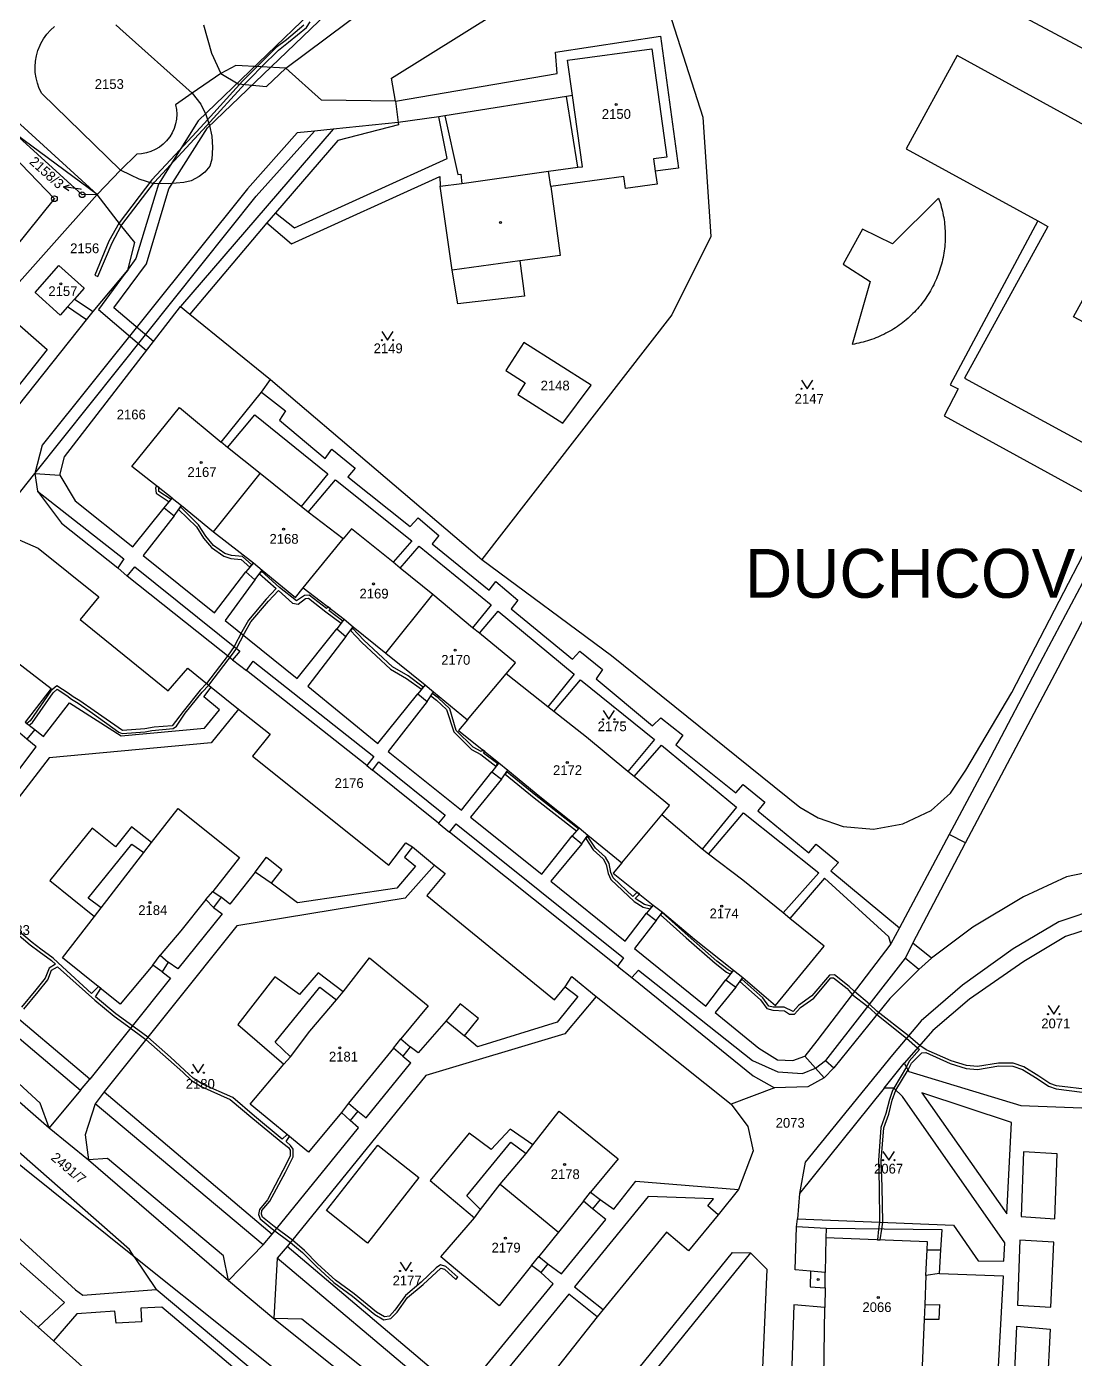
# Model space of a CAD drawing. Extents: x -784124 to -780570, y -980818 to -976926.
# Drawn here: x -782598.9 to -782416.4, y -978567.1 to -978335.3 of the extents above; entities that cross this region are included whole.
import ezdxf
from ezdxf.enums import TextEntityAlignment as Align

# ---------------------------------------------------------------- set-up
doc = ezdxf.new("R2010")
doc.units = 0
doc.header["$LTSCALE"] = 3.138375
doc.header["$MEASUREMENT"] = 0
doc.linetypes.add('0_051C', pattern=[0])
for name, color, linetype in [('1001', 1, 'CONTINUOUS'), ('1029', 1, 'CONTINUOUS'), ('105', 1, 'CONTINUOUS'), ('18', 1, 'CONTINUOUS'), ('21800', 1, 'CONTINUOUS'), ('21900', 1, 'CONTINUOUS'), ('21999', 1, 'CONTINUOUS'), ('23700', 1, 'CONTINUOUS'), ('314', 1, 'CONTINUOUS'), ('402', 1, 'CONTINUOUS'), ('404', 1, 'CONTINUOUS')]:
    doc.layers.add(name, color=color, linetype=linetype)

# ---------------------------------------------------------------- blocks, each defined once
blk = doc.blocks.new('4_02$0')
at = {"layer": '404', "color": 255, "linetype": 'Continuous'}
blk.add_circle((-0.01, 0), 0.175, dxfattribs=at)
blk = doc.blocks.new('1029$1')
at = {"layer": '1029', "color": 6, "linetype": 'Continuous'}
for p, q in [((0, 3), (-0.5, 2)), ((0, 0), (0, 3)), ((0, 3), (0.5, 2))]:
    blk.add_line(p, q, dxfattribs=at)
blk = doc.blocks.new('3_14$2')
at = {"layer": '314', "color": 255, "linetype": 'Continuous'}
blk.add_lwpolyline([(-1, 1.5), (0, 0), (1, 1.5)], dxfattribs=at)
for centre in [(-1, 0), (1, 0)]:
    blk.add_circle(centre, 0.1, dxfattribs=at)
blk = doc.blocks.new('1_05$19')
at = {"layer": '105', "color": 3, "linetype": 'Continuous'}
for radius in [0.5, 0.0303]:
    blk.add_circle((0, 0), radius, dxfattribs=at)

msp = doc.modelspace()

# ---------------------------------------------------------------- linework, layer by layer
at = {"layer": '1029', "color": 255, "linetype": 'Continuous'}
msp.add_line((-782589.34, -978363.59), (-782589.51, -978363.57), dxfattribs=at)
at = {"layer": '21800', "color": 255, "linetype": 'Continuous'}
for p, q in [((-782568.12, -978334.98), (-782566.73, -978339.9)), ((-782504.77, -978341.12), (-782490.09, -978339.13)), ((-782490.09, -978339.13), (-782487.51, -978357.97)), ((-782566.73, -978339.9), (-782565.12, -978343.42)), ((-782503.91, -978347.26), (-782504.77, -978341.12)), ((-782565.12, -978343.42), (-782562.09, -978345.24)), ((-782557.15, -978345.7), (-782553.82, -978342.49)), ((-782586.63, -978364.48), (-782606.7, -978346.2)), ((-782562.09, -978345.24), (-782557.15, -978345.7)), ((-782570.09, -978346.82), (-782568.61, -978348.77)), ((-782568.61, -978348.77), (-782567.73, -978350.58)), ((-782503.91, -978347.26), (-782504.98, -978347.43)), ((-782502.18, -978359.63), (-782503.91, -978347.26)), ((-782567.73, -978350.58), (-782567.09, -978352.46)), ((-782525.72, -978358.23), (-782527.2, -978350.97)), ((-782526.11, -978350.81), (-782523.87, -978361.02)), ((-782567.09, -978352.46), (-782566.7, -978354.34)), ((-782558.98, -978364.77), (-782548.83, -978353.44)), ((-782545.55, -978353.11), (-782557.06, -978366.45)), ((-782548.83, -978353.44), (-782551.81, -978353.74)), ((-782545.55, -978353.11), (-782548.83, -978353.44)), ((-782534.23, -978351.96), (-782545.55, -978353.11)), ((-782566.7, -978354.34), (-782566.54, -978356.28)), ((-782551.81, -978353.74), (-782560.48, -978363.5)), ((-782566.54, -978356.28), (-782566.66, -978358.34)), ((-782552.3, -978370.24), (-782525.72, -978358.23)), ((-782487.51, -978357.97), (-782489.83, -978358.29)), ((-782580.77, -978361.08), (-782582.6, -978360.22)), ((-782567.04, -978359.53), (-782567.87, -978360.57)), ((-782566.66, -978358.34), (-782567.04, -978359.53)), ((-782507.69, -978363.07), (-782508.09, -978360.44)), ((-782503.01, -978359.74), (-782502.18, -978359.63)), ((-782489.83, -978358.29), (-782489.52, -978360.44)), ((-782579.35, -978361.78), (-782580.77, -978361.08)), ((-782576.94, -978362.55), (-782579.35, -978361.78)), ((-782574.23, -978362.64), (-782576.94, -978362.55)), ((-782571.53, -978362.38), (-782574.23, -978362.64)), ((-782570.3, -978362.09), (-782571.53, -978362.38)), ((-782568.89, -978361.35), (-782570.3, -978362.09)), ((-782567.87, -978360.57), (-782568.89, -978361.35)), ((-782552.83, -978373.06), (-782526.98, -978361.35)), ((-782526.98, -978361.35), (-782526.93, -978363)), ((-782523.87, -978361.02), (-782523.37, -978360.96)), ((-782523.37, -978360.96), (-782523.18, -978362.54)), ((-782597.48, -978413), (-782558.98, -978364.77)), ((-782560.48, -978363.5), (-782596.18, -978408.08)), ((-782440.21, -978365.11), (-782448.24, -978373.07)), ((-782557.06, -978366.45), (-782572.14, -978383.94)), ((-782557.11, -978369.39), (-782552.83, -978373.06)), ((-782555.59, -978367.65), (-782552.3, -978370.24)), ((-782422.96, -978369.06), (-782421.21, -978370.03)), ((-782454.04, -978371.57), (-782456.79, -978376.58)), ((-782453.46, -978370.5), (-782454.04, -978371.57)), ((-782448.24, -978373.07), (-782453.46, -978370.5)), ((-782421.21, -978370.03), (-782435.7, -978396.43)), ((-782416.71, -978385.73), (-782408.3, -978370.29)), ((-782513.07, -978376.02), (-782524.88, -978377.63)), ((-782456.79, -978376.58), (-782452.09, -978379.63)), ((-782452.09, -978379.63), (-782455.24, -978390.54)), ((-782590.6, -978382.69), (-782591.78, -978384.01)), ((-782409.29, -978389.77), (-782416.71, -978385.73)), ((-782435.7, -978396.43), (-782410.54, -978410.14)), ((-782558.03, -978398.83), (-782553.84, -978402.09)), ((-782553.84, -978402.09), (-782554.93, -978403.7)), ((-782563.95, -978408.46), (-782559.22, -978402.81)), ((-782559.22, -978402.81), (-782546.47, -978413.06)), ((-782554.93, -978403.7), (-782546.93, -978410.37)), ((-782596.18, -978408.08), (-782597.48, -978413)), ((-782546.93, -978410.37), (-782545.81, -978408.78)), ((-782545.81, -978408.78), (-782541.74, -978412.06)), ((-782546.47, -978413.06), (-782551.13, -978418.73)), ((-782541.74, -978412.06), (-782543.01, -978413.57)), ((-782543.01, -978413.57), (-782532.18, -978422.24)), ((-782597, -978416.05), (-782592.84, -978421.66)), ((-782549.92, -978419.7), (-782545.17, -978414.1)), ((-782545.17, -978414.1), (-782531.89, -978424.72)), ((-782573.57, -978417.31), (-782571.98, -978418.58)), ((-782573.23, -978420.36), (-782578.6, -978427.26)), ((-782532.18, -978422.24), (-782530.8, -978420.72)), ((-782530.8, -978420.72), (-782527.2, -978423.76)), ((-782592.84, -978421.66), (-782583.06, -978429.39)), ((-782531.89, -978424.72), (-782535.15, -978428.45)), ((-782527.2, -978423.76), (-782528.36, -978425.24)), ((-782528.36, -978425.24), (-782518.44, -978433.28)), ((-782578.6, -978427.26), (-782566.21, -978437.21)), ((-782533.88, -978429.47), (-782530.6, -978425.66)), ((-782530.6, -978425.66), (-782518.06, -978435.83)), ((-782559.43, -978428.54), (-782557.92, -978429.81)), ((-782563.08, -978445.41), (-782581.39, -978430.86)), ((-782566.21, -978437.21), (-782560.77, -978430.11)), ((-782559.17, -978431.48), (-782564.38, -978438.59)), ((-782518.44, -978433.28), (-782517.25, -978431.81)), ((-782517.25, -978431.81), (-782513.42, -978435.03)), ((-782518.06, -978435.83), (-782521.31, -978439.82)), ((-782520.07, -978440.77), (-782516.86, -978436.94)), ((-782516.86, -978436.94), (-782503.6, -978447.91)), ((-782513.42, -978435.03), (-782514.58, -978436.54)), ((-782514.58, -978436.54), (-782503.89, -978445.28)), ((-782564.38, -978438.59), (-782551.8, -978448.65)), ((-782543.66, -978438.35), (-782542.06, -978439.69)), ((-782551.8, -978448.65), (-782544.95, -978440.04)), ((-782543.38, -978441.36), (-782549.99, -978449.98)), ((-782503.89, -978445.28), (-782502.61, -978443.88)), ((-782502.61, -978443.88), (-782498.67, -978447.1)), ((-782539.71, -978463.78), (-782560.67, -978447.24)), ((-782503.6, -978447.91), (-782508.2, -978453.57)), ((-782498.67, -978447.1), (-782499.81, -978448.71)), ((-782568.07, -978451.82), (-782566.81, -978450.14)), ((-782549.99, -978449.98), (-782537.79, -978459.98)), ((-782529.57, -978449.75), (-782528.11, -978450.97)), ((-782507.17, -978454.38), (-782502.51, -978448.91)), ((-782502.51, -978448.91), (-782489.64, -978459.29)), ((-782499.81, -978448.71), (-782490, -978456.88)), ((-782595.98, -978458.73), (-782591.44, -978452.87)), ((-782591.44, -978452.87), (-782582.45, -978458.64)), ((-782565.35, -978454.09), (-782568.07, -978451.82)), ((-782537.79, -978459.98), (-782530.84, -978451.32)), ((-782529.21, -978452.64), (-782535.99, -978461.37)), ((-782567.97, -978457.3), (-782565.35, -978454.09)), ((-782490, -978456.88), (-782488.55, -978455.49)), ((-782488.55, -978455.49), (-782484.72, -978458.5)), ((-782597.5, -978457.55), (-782595.98, -978458.73)), ((-782582.45, -978458.64), (-782567.97, -978457.3)), ((-782597.27, -978460.54), (-782598.9, -978459.24)), ((-782489.64, -978459.29), (-782494.28, -978464.84)), ((-782484.72, -978458.5), (-782485.94, -978460.17)), ((-782485.94, -978460.17), (-782475.47, -978468.57)), ((-782604.5, -978470.12), (-782597.27, -978460.54)), ((-782535.99, -978461.37), (-782523.23, -978471.57)), ((-782493.18, -978465.71), (-782488.42, -978460.26)), ((-782488.42, -978460.26), (-782475.35, -978471.04)), ((-782527.21, -978473.85), (-782538.7, -978464.61)), ((-782516.76, -978463.31), (-782515.18, -978464.61)), ((-782523.23, -978471.57), (-782517.97, -978464.88)), ((-782516.29, -978466.19), (-782521.66, -978472.75)), ((-782475.47, -978468.57), (-782474.21, -978467.07)), ((-782474.21, -978467.07), (-782470.42, -978470.17)), ((-782475.35, -978471.04), (-782481.35, -978478.34)), ((-782470.42, -978470.17), (-782471.64, -978471.68)), ((-782471.64, -978471.68), (-782462.78, -978479)), ((-782521.66, -978472.75), (-782509.24, -978482.69)), ((-782480.24, -978479.21), (-782474.14, -978472.03)), ((-782474.14, -978472.03), (-782461.07, -978482.46)), ((-782587.49, -978474.72), (-782594.88, -978483.81)), ((-782583.44, -978477.93), (-782587.49, -978474.72)), ((-782580.66, -978474.47), (-782583.44, -978477.93)), ((-782577.16, -978477.21), (-782580.66, -978474.47)), ((-782496.09, -978498.69), (-782525.32, -978475.4)), ((-782509.24, -978482.69), (-782503.97, -978476)), ((-782502.74, -978474.62), (-782501.23, -978475.93)), ((-782435.55, -978477.25), (-782438.34, -978475.78)), ((-782588.17, -978486.89), (-782580.6, -978477.5)), ((-782580.6, -978477.5), (-782578.5, -978478.94)), ((-782531.73, -978477.96), (-782533.16, -978479.74)), ((-782502.29, -978477.41), (-782507.7, -978483.9)), ((-782462.78, -978479), (-782461.54, -978477.45)), ((-782461.54, -978477.45), (-782457.64, -978480.64)), ((-782559.11, -978482.36), (-782557.14, -978479.75)), ((-782557.14, -978479.75), (-782554.48, -978481.89)), ((-782533.16, -978479.74), (-782531.25, -978481.28)), ((-782457.64, -978480.64), (-782458.95, -978482.13)), ((-782559.11, -978482.36), (-782563.55, -978487.9)), ((-782556.34, -978484.28), (-782559.11, -978482.36)), ((-782554.48, -978481.89), (-782556.34, -978484.28)), ((-782531.25, -978481.28), (-782534.5, -978485.14)), ((-782461.07, -978482.46), (-782467.27, -978489.43)), ((-782460.08, -978483.41), (-782466.1, -978490.38)), ((-782448.88, -978493.58), (-782460.08, -978483.41)), ((-782458.95, -978482.13), (-782447.02, -978492.01)), ((-782594.88, -978483.81), (-782587.11, -978490.05)), ((-782567.73, -978487.1), (-782566.52, -978485.72)), ((-782551.77, -978487.66), (-782556.34, -978484.28)), ((-782534.5, -978485.14), (-782551.77, -978487.66)), ((-782507.7, -978483.9), (-782494.76, -978494.33)), ((-782585.94, -978488.54), (-782588.17, -978486.89)), ((-782563.55, -978487.9), (-782565.07, -978486.7)), ((-782564.87, -978489.61), (-782572.57, -978499.14)), ((-782566.4, -978488.5), (-782564.87, -978489.61)), ((-782494.76, -978494.33), (-782491.03, -978489.47)), ((-782489.85, -978488.09), (-782488.24, -978489.28)), ((-782412.01, -978488.57), (-782419.3, -978490.98)), ((-782489.35, -978490.77), (-782493.15, -978495.6)), ((-782419.3, -978490.98), (-782427.23, -978495.69)), ((-782587.89, -978518.36), (-782618.3, -978492.72)), ((-782448.51, -978494.8), (-782448.88, -978493.58)), ((-782444.71, -978494.67), (-782446.02, -978497.33)), ((-782619.28, -978495.15), (-782589.51, -978520.28)), ((-782576.95, -978498.5), (-782575.65, -978496.76)), ((-782493.15, -978495.6), (-782480.69, -978505.63)), ((-782427.23, -978495.69), (-782436.02, -978502.01)), ((-782572.57, -978499.14), (-782574.25, -978498)), ((-782475.89, -978499.41), (-782474.27, -978500.67)), ((-782443.63, -978499.26), (-782448.72, -978504.3)), ((-782573.87, -978500.77), (-782587.89, -978518.36)), ((-782575.32, -978499.67), (-782573.87, -978500.77)), ((-782555.7, -978500.58), (-782562.13, -978508.87)), ((-782551.42, -978503.65), (-782555.7, -978500.58)), ((-782548.17, -978499.86), (-782551.42, -978503.65)), ((-782543.84, -978503.14), (-782548.17, -978499.86)), ((-782493.61, -978500.67), (-782472.45, -978517.76)), ((-782480.69, -978505.63), (-782477.23, -978501.07)), ((-782555.67, -978511.9), (-782547.9, -978502.33)), ((-782547.9, -978502.33), (-782544.96, -978504.55)), ((-782503.01, -978503.96), (-782506.58, -978508.42)), ((-782505.19, -978502.27), (-782503.01, -978503.96)), ((-782475.5, -978502.35), (-782479.11, -978506.76)), ((-782436.02, -978502.01), (-782443.23, -978508.2)), ((-782596.55, -978522.54), (-782615.17, -978505.43)), ((-782523.45, -978505.22), (-782525.89, -978508.23)), ((-782520.28, -978507.78), (-782523.45, -978505.22)), ((-782448.72, -978504.3), (-782458.41, -978516.4)), ((-782562.13, -978508.87), (-782554.13, -978515.75)), ((-782525.89, -978508.23), (-782530.75, -978513.79)), ((-782525.89, -978508.23), (-782522.73, -978510.84)), ((-782522.73, -978510.84), (-782520.28, -978507.78)), ((-782506.58, -978508.42), (-782520.42, -978512.7)), ((-782479.11, -978506.76), (-782471.48, -978512.95)), ((-782443.23, -978508.2), (-782448.23, -978514.13)), ((-782520.42, -978512.7), (-782522.73, -978510.84)), ((-782553, -978514.47), (-782555.67, -978511.9)), ((-782535.07, -978512.97), (-782533.76, -978511.36)), ((-782530.75, -978513.79), (-782532.14, -978512.7)), ((-782471.48, -978512.95), (-782468.25, -978515)), ((-782539.82, -978525.1), (-782532.05, -978515.5)), ((-782533.45, -978514.35), (-782532.05, -978515.5)), ((-782468.25, -978515), (-782465.6, -978515.1)), ((-782465.6, -978515.1), (-782463.51, -978514.33)), ((-782448.23, -978514.13), (-782463.4, -978532.8)), ((-782461.6, -978516.45), (-782459.89, -978515.12)), ((-782472.45, -978517.76), (-782468.76, -978519.88)), ((-782589.51, -978520.28), (-782594.96, -978526.8)), ((-782589.51, -978520.28), (-782587.89, -978518.36)), ((-782594.96, -978526.8), (-782596.55, -978522.54)), ((-782557.76, -978547.19), (-782586.97, -978522.66)), ((-782585.43, -978520.58), (-782556.2, -978545.32)), ((-782542.91, -978522.51), (-782544.11, -978524.14)), ((-782443.12, -978520.74), (-782428.36, -978541.78)), ((-782427.53, -978525.88), (-782443.12, -978520.74)), ((-782541.27, -978523.94), (-782539.82, -978525.1)), ((-782621.19, -978526.88), (-782590.42, -978555.01)), ((-782556.2, -978545.32), (-782541.16, -978526.8)), ((-782541.16, -978526.8), (-782542.58, -978525.55)), ((-782514.77, -978527.06), (-782518.04, -978530.6)), ((-782510.79, -978529.76), (-782514.77, -978527.06)), ((-782428.36, -978541.78), (-782427.53, -978525.88)), ((-782521.88, -978527.73), (-782528.66, -978535.97)), ((-782522.28, -978538.62), (-782514.64, -978529.31)), ((-782518.04, -978530.6), (-782521.88, -978527.73)), ((-782514.64, -978529.31), (-782511.97, -978531.29)), ((-782546.71, -978541.22), (-782537.81, -978529.83)), ((-782537.81, -978529.83), (-782530.64, -978535.43)), ((-782425.42, -978530.98), (-782425.82, -978542.23)), ((-782419.56, -978531.34), (-782425.42, -978530.98)), ((-782420, -978542.64), (-782419.56, -978531.34)), ((-782584.82, -978532.16), (-782588.14, -978532.39)), ((-782564.67, -978549.1), (-782584.82, -978532.16)), ((-782463.4, -978532.8), (-782464.39, -978538.26)), ((-782530.64, -978535.43), (-782539.6, -978546.9)), ((-782528.66, -978535.97), (-782520.99, -978542.47)), ((-782496.72, -978540.94), (-782492.87, -978536.1)), ((-782492.87, -978536.1), (-782475.02, -978537.54)), ((-782519.92, -978541), (-782522.28, -978538.62)), ((-782490.75, -978538.77), (-782503.57, -978554.45)), ((-782501.99, -978539.58), (-782500.76, -978538.01)), ((-782479.35, -978539.15), (-782490.75, -978538.77)), ((-782539.6, -978546.9), (-782546.71, -978541.22)), ((-782498.14, -978542.77), (-782500.41, -978540.89)), ((-782499.11, -978539.29), (-782496.72, -978540.94)), ((-782480.38, -978540.37), (-782479.35, -978539.15)), ((-782478.58, -978541.93), (-782480.38, -978540.37)), ((-782505.83, -978552.21), (-782498.14, -978542.77)), ((-782425.82, -978542.23), (-782420, -978542.64)), ((-782557.76, -978547.19), (-782556.2, -978545.32)), ((-782465.19, -978551.51), (-782464.93, -978544.02)), ((-782442.15, -978546.64), (-782459.82, -978545.93)), ((-782557.76, -978547.19), (-782563.75, -978553.37)), ((-782523.09, -978573.23), (-782553.55, -978547.47)), ((-782442.4, -978552.53), (-782442.21, -978548.04)), ((-782442.21, -978548.04), (-782442.15, -978546.64)), ((-782442.21, -978548.04), (-782439.82, -978548.01)), ((-782426.07, -978546.33), (-782426.46, -978557.66)), ((-782420.17, -978546.68), (-782426.07, -978546.33)), ((-782420.68, -978557.99), (-782420.17, -978546.68)), ((-782600.9, -978549.63), (-782592.34, -978557.22)), ((-782580.18, -978549.23), (-782576.36, -978554.91)), ((-782563.75, -978553.37), (-782564.67, -978549.1)), ((-782524.74, -978575.2), (-782555.3, -978549.48)), ((-782511.04, -978550.78), (-782509.79, -978549.21)), ((-782508.21, -978550.47), (-782505.83, -978552.21)), ((-782502.67, -978581.29), (-782476.09, -978548.48)), ((-782476.09, -978548.48), (-782472.96, -978548.56)), ((-782507.26, -978553.94), (-782509.45, -978552)), ((-782462.5, -978551.76), (-782465.19, -978551.51)), ((-782459.96, -978554.63), (-782459.92, -978552)), ((-782590.42, -978555.01), (-782589.1, -978555.92)), ((-782589.1, -978555.92), (-782576.36, -978554.91)), ((-782531.34, -978592.56), (-782576.36, -978554.91)), ((-782523.09, -978573.23), (-782507.26, -978553.94)), ((-782503.57, -978554.45), (-782498.58, -978558.42)), ((-782592.34, -978557.22), (-782596.92, -978561.48)), ((-782504.55, -978555.75), (-782516.54, -978570.4)), ((-782499.63, -978559.71), (-782504.55, -978555.75)), ((-782442.61, -978557.58), (-782440.04, -978557.57)), ((-782440.04, -978557.57), (-782440.18, -978560.14)), ((-782590.19, -978559.19), (-782594.26, -978563.87)), ((-782583.53, -978558.69), (-782590.19, -978559.19)), ((-782583.31, -978560.8), (-782583.53, -978558.69)), ((-782575.36, -978558), (-782579.01, -978558.21)), ((-782579.01, -978558.21), (-782578.94, -978560.57)), ((-782560.41, -978570.66), (-782575.36, -978558)), ((-782426.46, -978557.66), (-782420.68, -978557.99)), ((-782578.94, -978560.57), (-782583.31, -978560.8)), ((-782551.03, -978560.07), (-782555.89, -978560.01)), ((-782530.94, -978576.07), (-782551.03, -978560.07)), ((-782440.18, -978560.14), (-782442.72, -978560.15)), ((-782427.08, -978571.66), (-782426.62, -978561.33)), ((-782426.62, -978561.33), (-782420.82, -978561.85)), ((-782420.82, -978561.85), (-782421.31, -978572.13))]:
    msp.add_line(p, q, dxfattribs=at)
msp.add_lwpolyline([(-782440.21, -978365.11), (-782440.081, -978365.476), (-782439.959, -978365.844), (-782439.845, -978366.215), (-782439.738, -978366.588), (-782439.639, -978366.964), (-782439.548, -978367.341), (-782439.464, -978367.72), (-782439.388, -978368.1), (-782439.319, -978368.482), (-782439.259, -978368.866), (-782439.206, -978369.25), (-782439.161, -978369.635), (-782439.124, -978370.022), (-782439.095, -978370.409), (-782439.073, -978370.796), (-782439.06, -978371.184), (-782439.054, -978371.572), (-782439.057, -978371.96), (-782439.067, -978372.348), (-782439.085, -978372.736), (-782439.111, -978373.123), (-782439.144, -978373.51), (-782439.186, -978373.895), (-782439.235, -978374.28), (-782439.292, -978374.664), (-782439.357, -978375.047), (-782439.43, -978375.428), (-782439.511, -978375.808), (-782439.599, -978376.185), (-782439.695, -978376.562), (-782439.798, -978376.936), (-782439.909, -978377.307), (-782440.028, -978377.677), (-782440.154, -978378.044), (-782440.287, -978378.408), (-782440.428, -978378.77), (-782440.576, -978379.129), (-782440.731, -978379.484), (-782440.894, -978379.837), (-782441.064, -978380.186), (-782441.24, -978380.531), (-782441.424, -978380.873), (-782441.615, -978381.211), (-782441.812, -978381.545), (-782442.016, -978381.875), (-782442.227, -978382.201), (-782442.445, -978382.522), (-782442.669, -978382.839), (-782442.899, -978383.152), (-782443.135, -978383.459), (-782443.378, -978383.762), (-782443.627, -978384.06), (-782443.882, -978384.352), (-782444.143, -978384.64), (-782444.409, -978384.922), (-782444.682, -978385.198), (-782444.959, -978385.469), (-782445.243, -978385.735), (-782445.531, -978385.994), (-782445.825, -978386.248), (-782446.124, -978386.495), (-782446.428, -978386.737), (-782446.736, -978386.972), (-782447.05, -978387.201), (-782447.368, -978387.423), (-782447.69, -978387.639), (-782448.017, -978387.849), (-782448.348, -978388.051), (-782448.683, -978388.247), (-782449.022, -978388.436), (-782449.364, -978388.618), (-782449.711, -978388.794), (-782450.06, -978388.962), (-782450.413, -978389.123), (-782450.77, -978389.277), (-782451.129, -978389.423), (-782451.491, -978389.562), (-782451.856, -978389.694), (-782452.224, -978389.818), (-782452.594, -978389.935), (-782452.966, -978390.045), (-782453.341, -978390.146), (-782453.717, -978390.24), (-782454.096, -978390.327), (-782454.476, -978390.406), (-782454.857, -978390.477), (-782455.24, -978390.54)], dxfattribs=at)
at = {"layer": '21900', "color": 3, "linetype": 'Continuous'}
for p, q in [((-782582.69, -978335.57), (-782570.09, -978346.82)), ((-782582.6, -978360.22), (-782596.28, -978346.9)), ((-782570.09, -978346.82), (-782572.98, -978348.88)), ((-782534.73, -978348.21), (-782534.23, -978351.96)), ((-782586.63, -978364.48), (-782600.92, -978353.94)), ((-782579.72, -978357.43), (-782582.6, -978360.22)), ((-782582.6, -978360.22), (-782586.63, -978364.48)), ((-782588.5, -978386.3), (-782587.34, -978384.84)), ((-782570.48, -978385.29), (-782556.47, -978396.67)), ((-782556.47, -978396.67), (-782519.68, -978427.94)), ((-782597.48, -978413), (-782593.12, -978413.29)), ((-782566.36, -978423.16), (-782558.26, -978413.02)), ((-782550.76, -978432.87), (-782543.84, -978424.39)), ((-782536.38, -978444.26), (-782528.22, -978434.03)), ((-782522.16, -978455.86), (-782515.46, -978447.86)), ((-782495.33, -978480.7), (-782488.38, -978472.35)), ((-782499.82, -978503.96), (-782476.28, -978522.7)), ((-782449.66, -978519.91), (-782446.17, -978515.57)), ((-782461.6, -978516.45), (-782460.11, -978518.1)), ((-782580.18, -978549.23), (-782615.98, -978520.62)), ((-782516.53, -978536.59), (-782506.36, -978544.97))]:
    msp.add_line(p, q, dxfattribs=at)
for points in [[(-782553.82, -978342.49), (-782514.51, -978313.15), (-782559.59, -978277.89), (-782578.15, -978297.97)], [(-782413.63, -978298.17), (-782431.04, -978330.47), (-782414.89, -978339.18)], [(-782534.73, -978348.21), (-782535.4, -978344.22), (-782492.1, -978317.14)], [(-782492.1, -978317.14), (-782481.21, -978351.02), (-782479.83, -978371.78), (-782486.61, -978385.38), (-782519.68, -978427.94)], [(-782583.365, -978334.957), (-782582.69, -978335.57)], [(-782596.28, -978346.9), (-782596.7, -978346.03), (-782597.028, -978345.121), (-782597.26, -978344.183), (-782597.394, -978343.226), (-782597.428, -978342.261), (-782597.363, -978341.297), (-782597.198, -978340.345), (-782596.936, -978339.415), (-782596.578, -978338.517), (-782596.443, -978338.234), (-782595.966, -978337.394), (-782595.405, -978336.607), (-782594.766, -978335.883), (-782594.055, -978335.228)], [(-782534.73, -978348.21), (-782506.56, -978343.45), (-782506.9, -978339.7), (-782488.58, -978336.95), (-782485.45, -978359.89), (-782489.52, -978360.44), (-782489.19, -978362.67), (-782494.72, -978363.42), (-782495, -978361.34), (-782507.69, -978363.07), (-782506.06, -978375.07), (-782513.07, -978376.02), (-782512.24, -978382.15), (-782523.88, -978383.49), (-782524.88, -978377.63), (-782526.93, -978363), (-782523.18, -978362.54), (-782508.09, -978360.44), (-782503.01, -978359.74), (-782504.98, -978347.43), (-782526.11, -978350.81), (-782527.2, -978350.97), (-782534.23, -978351.96)], [(-782412.3, -978353.8), (-782436.95, -978340.27), (-782445.86, -978356.5), (-782422.96, -978369.06), (-782438.17, -978397.56), (-782436.82, -978398.3), (-782439.26, -978402.97), (-782414.09, -978416.78)], [(-782553.82, -978342.49), (-782562.48, -978342.03), (-782565.12, -978343.42), (-782570.09, -978346.82)], [(-782534.73, -978348.21), (-782547.61, -978348.07), (-782553.82, -978342.49)], [(-782572.98, -978348.88), (-782572.829, -978349.696), (-782572.777, -978350.524), (-782572.824, -978351.353), (-782572.972, -978352.17), (-782573.216, -978352.963), (-782573.554, -978353.721), (-782573.981, -978354.433), (-782574.036, -978354.512), (-782574.554, -978355.161), (-782575.147, -978355.742), (-782575.805, -978356.247), (-782576.519, -978356.67), (-782577.279, -978357.004), (-782578.074, -978357.244), (-782578.891, -978357.387), (-782579.72, -978357.43)], [(-782534.23, -978351.96), (-782534.18, -978352.35), (-782544.76, -978355.08), (-782555.59, -978367.65), (-782557.11, -978369.39), (-782570.48, -978385.29)], [(-782586.63, -978364.48), (-782589.25, -978364.52), (-782600.92, -978353.94)], [(-782615.05, -978391.23), (-782594.07, -978365.2), (-782602.84, -978356.11)], [(-782586.63, -978364.48), (-782603.96, -978383.88), (-782595.36, -978391.45), (-782614.33, -978415.32), (-782618.16, -978420.04)], [(-782587.34, -978384.84), (-782581.3, -978377.63), (-782580.08, -978372.83), (-782582.55, -978369.77), (-782586.63, -978364.48)], [(-782588.5, -978386.3), (-782591.78, -978384.01), (-782593.07, -978385.44), (-782597.45, -978381.5), (-782593.28, -978376.84), (-782588.89, -978380.79), (-782590.6, -978382.69), (-782587.34, -978384.84)], [(-782593.12, -978413.29), (-782592.31, -978410.12), (-782572.14, -978383.94), (-782570.48, -978385.29)], [(-782618.16, -978420.04), (-782617.6, -978422.47), (-782612.42, -978416.34), (-782588.5, -978386.3)], [(-782441.45, -978497.31), (-782444.71, -978494.67), (-782435.55, -978477.25), (-782419.42, -978446.78), (-782409.29, -978427.47), (-782388.05, -978387.07), (-782384.27, -978386.08), (-782381.93, -978387.22)], [(-782565.06, -978407.54), (-782558.03, -978398.83), (-782556.47, -978396.67)], [(-782519.68, -978427.94), (-782497.14, -978444.65), (-782464.36, -978471.04), (-782461.18, -978472.89), (-782456.79, -978474.43), (-782451.56, -978474.84), (-782446.41, -978473.96), (-782441.48, -978471.63), (-782438.13, -978468.62), (-782435.48, -978464.61), (-782427.47, -978451.11), (-782418.39, -978433.64), (-782398.55, -978395.4)], [(-782396.43, -978396.48), (-782412.22, -978426.44), (-782422.06, -978444.98), (-782431.77, -978463.43), (-782438.34, -978475.78), (-782447.02, -978492.01), (-782448.51, -978494.8), (-782461.4, -978511.69), (-782463.51, -978514.33), (-782461.6, -978516.45)], [(-782575, -978418.99), (-782573.57, -978417.31), (-782580.58, -978411.77), (-782572.3, -978401.5), (-782565.06, -978407.54)], [(-782558.26, -978413.02), (-782563.95, -978408.46), (-782565.06, -978407.54)], [(-782602.98, -978423.34), (-782605.48, -978423.02), (-782597.48, -978413)], [(-782597.48, -978413), (-782597, -978416.05), (-782582.01, -978427.84), (-782583.06, -978429.39), (-782581.39, -978430.86), (-782580.1, -978429.21), (-782561.81, -978443.9), (-782563.08, -978445.41), (-782560.67, -978447.24), (-782559.5, -978445.66), (-782538.47, -978462.21), (-782539.71, -978463.78), (-782538.7, -978464.61), (-782537.61, -978463.18), (-782526.06, -978472.41), (-782527.21, -978473.85), (-782525.32, -978475.4), (-782524.16, -978473.93), (-782495.02, -978497.23), (-782496.09, -978498.69), (-782493.61, -978500.67), (-782492.41, -978499.37), (-782472.61, -978515.09), (-782468.2, -978517.07), (-782463.89, -978517.38), (-782461.6, -978516.45)], [(-782593.12, -978413.29), (-782590.44, -978417.76), (-782580.43, -978425.75), (-782575, -978418.99)], [(-782543.84, -978424.39), (-782549.92, -978419.7), (-782551.13, -978418.73), (-782558.26, -978413.02)], [(-782575, -978418.99), (-782573.23, -978420.36), (-782571.98, -978418.58), (-782566.36, -978423.16)], [(-782528.22, -978434.03), (-782533.88, -978429.47), (-782535.15, -978428.45), (-782542.4, -978422.62), (-782543.84, -978424.39)], [(-782602.98, -978423.34), (-782596.88, -978425.97), (-782586.34, -978434.46), (-782589.57, -978438.37), (-782574.25, -978450.83), (-782570.85, -978446.88), (-782566.81, -978450.14), (-782562.04, -978453.99)], [(-782566.36, -978423.16), (-782559.43, -978428.54), (-782560.77, -978430.11), (-782559.17, -978431.48), (-782557.92, -978429.81), (-782552.14, -978434.55), (-782550.76, -978432.87)], [(-782550.76, -978432.87), (-782543.66, -978438.35), (-782544.95, -978440.04), (-782543.38, -978441.36), (-782542.06, -978439.69), (-782536.38, -978444.26)], [(-782515.46, -978447.86), (-782513.84, -978445.93), (-782520.07, -978440.77), (-782521.31, -978439.82), (-782528.22, -978434.03)], [(-782615.17, -978455.38), (-782609.73, -978448.3), (-782605.14, -978442.33), (-782594.63, -978450.38), (-782599.16, -978456.27), (-782597.5, -978457.55), (-782598.9, -978459.24), (-782600.51, -978457.84), (-782604.71, -978463.34)], [(-782536.38, -978444.26), (-782529.57, -978449.75), (-782530.84, -978451.32), (-782529.21, -978452.64), (-782528.11, -978450.97), (-782522.16, -978455.86)], [(-782488.38, -978472.35), (-782487.06, -978470.76), (-782493.18, -978465.71), (-782494.28, -978464.84), (-782501.46, -978458.88), (-782507.17, -978454.38), (-782508.2, -978453.57), (-782515.46, -978447.86)], [(-782562.04, -978453.99), (-782566.82, -978459.86), (-782594.99, -978462.47), (-782618.3, -978492.72), (-782619.28, -978495.15), (-782620.23, -978499.5), (-782619.35, -978505.56)], [(-782562.04, -978453.99), (-782556.52, -978458.32), (-782559.63, -978462.17), (-782535.87, -978481.11), (-782532.89, -978477.25), (-782531.73, -978477.96), (-782527.91, -978481.1)], [(-782522.16, -978455.86), (-782523.74, -978457.72), (-782516.76, -978463.31), (-782517.97, -978464.88), (-782516.29, -978466.19), (-782515.18, -978464.61), (-782509.59, -978469.17), (-782502.74, -978474.62), (-782503.97, -978476), (-782502.29, -978477.41), (-782501.23, -978475.93), (-782495.33, -978480.7)], [(-782576.95, -978498.5), (-782582.61, -978505.31), (-782592.68, -978497.22), (-782587.11, -978490.05), (-782585.94, -978488.54), (-782578.5, -978478.94), (-782577.16, -978477.21), (-782572.54, -978471.26), (-782561.84, -978479.77), (-782566.52, -978485.72), (-782565.07, -978486.7), (-782566.4, -978488.5), (-782567.73, -978487.1), (-782572.09, -978492.57), (-782575.65, -978496.76), (-782574.25, -978498), (-782575.32, -978499.67), (-782576.95, -978498.5)], [(-782495.33, -978480.7), (-782496.85, -978482.52), (-782489.85, -978488.09), (-782491.03, -978489.47), (-782489.35, -978490.77), (-782488.24, -978489.28), (-782482.71, -978494.02), (-782475.89, -978499.41), (-782477.23, -978501.07), (-782475.5, -978502.35), (-782474.27, -978500.67), (-782468.56, -978505.52), (-782460.13, -978495.2), (-782466.1, -978490.38), (-782467.27, -978489.43), (-782474.29, -978483.75), (-782480.24, -978479.21), (-782481.35, -978478.34), (-782488.38, -978472.35)], [(-782527.91, -978481.1), (-782533.06, -978486.89), (-782562.32, -978491.68), (-782585.43, -978520.58), (-782586.97, -978522.66), (-782588.73, -978528.02), (-782588.14, -978532.39)], [(-782527.91, -978481.1), (-782526.09, -978482.6), (-782529.24, -978486.42), (-782507.02, -978504.57), (-782505.19, -978502.27), (-782504.02, -978500.48), (-782499.82, -978503.96)], [(-782348.1, -978502.1), (-782371.92, -978488.72), (-782377.01, -978486.14), (-782391.97, -978482.3), (-782398.99, -978481.46), (-782408.72, -978481.27), (-782417.96, -978483.17), (-782425.46, -978486.61), (-782434.24, -978491.91), (-782441.45, -978497.31)], [(-782386.02, -978503.52), (-782387.99, -978503.79), (-782389.22, -978499.23), (-782392.35, -978494.75), (-782396.7, -978491.77), (-782403.83, -978490.54), (-782411.49, -978491.4), (-782418.11, -978493.54), (-782425.36, -978497.91), (-782434.81, -978504.45), (-782441.23, -978509.91), (-782446.17, -978515.57)], [(-782544.11, -978524.14), (-782549.84, -978531.03), (-782560.03, -978522.72), (-782554.13, -978515.75), (-782553, -978514.47), (-782549.63, -978509.99), (-782544.96, -978504.55), (-782543.84, -978503.14), (-782539.23, -978497.26), (-782529.02, -978505.57), (-782533.76, -978511.36), (-782532.14, -978512.7), (-782533.45, -978514.35), (-782535.07, -978512.97), (-782542.91, -978522.51)], [(-782441.45, -978497.31), (-782443.63, -978499.26), (-782446.02, -978497.33), (-782459.89, -978515.12), (-782458.41, -978516.4), (-782460.11, -978518.1)], [(-782499.82, -978503.96), (-782505.25, -978510.47), (-782529.46, -978517.73), (-782553.55, -978547.47), (-782555.3, -978549.48), (-782555.89, -978560.01)], [(-782619.35, -978505.56), (-782594.96, -978526.8), (-782588.14, -978532.39)], [(-782580.18, -978549.23), (-782581.02, -978547.99), (-782621.57, -978512.36), (-782625.21, -978513.27)], [(-782446.17, -978515.57), (-782445.36, -978517), (-782425.87, -978522.92), (-782410.72, -978523.51)], [(-782460.11, -978518.1), (-782462.97, -978519.69), (-782468.76, -978519.88), (-782476.28, -978522.7)], [(-782464.78, -978542.66), (-782437.62, -978543.74), (-782433.32, -978549.96), (-782428.85, -978550), (-782428.69, -978546.8), (-782446.47, -978521.38), (-782447.99, -978519.94), (-782449.66, -978519.91)], [(-782449.66, -978519.91), (-782464.39, -978538.26), (-782464.78, -978542.66)], [(-782542.91, -978522.51), (-782541.27, -978523.94), (-782542.58, -978525.55), (-782544.11, -978524.14)], [(-782476.28, -978522.7), (-782473.42, -978526.6), (-782472.47, -978530.83), (-782475.02, -978537.54), (-782478.58, -978541.93), (-782483.74, -978548.23), (-782487.53, -978544.95), (-782498.58, -978558.42), (-782499.63, -978559.71), (-782511.33, -978574.51), (-782507.39, -978577.56), (-782511.21, -978581.95), (-782514.7, -978584.44), (-782524.45, -978584.99)], [(-782516.53, -978536.59), (-782511.97, -978531.29), (-782510.79, -978529.76), (-782506.25, -978523.89), (-782495.97, -978532.23), (-782500.76, -978538.01), (-782499.11, -978539.29), (-782500.41, -978540.89), (-782501.99, -978539.58), (-782506.36, -978544.97)], [(-782588.14, -978532.39), (-782563.75, -978553.37), (-782555.89, -978560.01)], [(-782506.36, -978544.97), (-782509.79, -978549.21), (-782508.21, -978550.47), (-782509.45, -978552), (-782511.04, -978550.78), (-782516.69, -978557.76), (-782526.8, -978549.28), (-782520.99, -978542.47), (-782519.92, -978541), (-782516.53, -978536.59)], [(-782459.8, -978544.33), (-782464.93, -978544.02), (-782464.78, -978542.66)], [(-782459.8, -978544.33), (-782459.82, -978545.93), (-782459.92, -978552), (-782462.5, -978551.76), (-782462.58, -978554.45), (-782459.96, -978554.63), (-782460, -978558.07)], [(-782440.07, -978552.18), (-782439.82, -978548.01), (-782439.58, -978544.55), (-782459.8, -978544.33)], [(-782528.27, -978590.78), (-782529.2, -978589.98), (-782580.18, -978549.23)], [(-782460, -978558.07), (-782465.41, -978557.59), (-782465.8, -978569.95), (-782470.85, -978569.86), (-782470.02, -978551.46), (-782472.96, -978548.56), (-782500.74, -978582.8)], [(-782440.07, -978552.18), (-782442.4, -978552.53), (-782442.61, -978557.58), (-782442.72, -978560.15), (-782443.17, -978570.89), (-782460.19, -978570.17), (-782460, -978558.07)], [(-782440.07, -978552.18), (-782428.97, -978552.55), (-782430.68, -978583.13)], [(-782608.39, -978569.03), (-782597.56, -978578.74), (-782588.69, -978568.86), (-782594.26, -978563.87), (-782596.92, -978561.48), (-782602.35, -978556.61)], [(-782555.89, -978560.01), (-782530.2, -978580.51), (-782524.45, -978584.99)]]:
    msp.add_lwpolyline(points, dxfattribs=at)
at = {"layer": '21999', "color": 3, "linetype": 'Continuous'}
msp.add_lwpolyline([(-782515.52, -978395.08), (-782512.14, -978397.23), (-782513.43, -978399.25), (-782505.58, -978404.24), (-782500.68, -978397.64), (-782512.41, -978390.19), (-782515.52, -978395.08)], dxfattribs=at)
at = {"layer": '23700', "color": 255, "linetype": '0_051C'}
for points in [[(-782548.04, -978331.5), (-782569.05, -978351.67), (-782575.98, -978362.68), (-782579.88, -978375.6), (-782581.26, -978377.47), (-782581.3, -978377.63), (-782581.94, -978378.39), (-782586.42, -978384.47), (-782578.07, -978391.63), (-782576.85, -978390.05), (-782583.71, -978384.16), (-782578.06, -978376.51), (-782574.14, -978363.5), (-782567.44, -978352.88), (-782532.87, -978319.71)], [(-782550.67, -978334.99), (-782553.69, -978337.54), (-782555.5, -978338.9), (-782558.81, -978342.22), (-782560.27, -978343.69), (-782561.36, -978344.78), (-782568.02, -978352.14), (-782572.26, -978356.72), (-782577.11, -978361.92), (-782582.83, -978369.41), (-782584.59, -978372.61), (-782587.06, -978378.5), (-782586.51, -978378.73), (-782584.05, -978372.87), (-782582.43, -978369.92), (-782582.34, -978369.75), (-782576.65, -978362.3), (-782576.65, -978362.3), (-782571.82, -978357.12), (-782567.58, -978352.54), (-782560.92, -978345.2), (-782559.85, -978344.11), (-782558.01, -978342.27), (-782555.1, -978339.36), (-782553.31, -978338), (-782550.23, -978335.41), (-782549.54, -978334.44)], [(-782602.92, -978491.04), (-782598.29, -978494.96), (-782596.72, -978496.16), (-782594.59, -978497.7), (-782593.91, -978498.35), (-782594.96, -978499.07), (-782595.67, -978500.81), (-782597.29, -978502.82), (-782599.8, -978505.85)], [(-782599.42, -978506.19), (-782596.91, -978503.14), (-782595.23, -978501.07), (-782594.56, -978499.39), (-782593.51, -978498.82), (-782587.04, -978504.61), (-782583.69, -978507.38), (-782581.36, -978509.08), (-782578.14, -978511.46), (-782574.22, -978514.92), (-782571.75, -978517.16), (-782570.21, -978518.59), (-782568.55, -978519.64), (-782563.47, -978521.91), (-782559.56, -978525.17), (-782554.34, -978529.51), (-782553.35, -978530.23), (-782553.02, -978530.71), (-782553.05, -978531.77), (-782554.31, -978534.26), (-782557.01, -978539.32), (-782558.41, -978541), (-782558.58, -978541.87), (-782558.26, -978542.65), (-782556.15, -978544.39), (-782553, -978546.79), (-782550.91, -978548.5), (-782548.55, -978550.9), (-782545.47, -978553.7), (-782542.19, -978556.08), (-782538.34, -978559.27), (-782536.75, -978560.23), (-782535.5, -978560.01), (-782534.44, -978558.87), (-782532.6, -978556.33), (-782529.91, -978554.07), (-782526.8, -978551.21), (-782526.2, -978551.38), (-782524.19, -978553.18), (-782524.19, -978553.18), (-782523.87, -978552.79), (-782525.96, -978550.94), (-782526.88, -978550.67), (-782527.64, -978551.17), (-782530.25, -978553.69), (-782532.96, -978555.99), (-782534.82, -978558.55), (-782535.76, -978559.55), (-782536.65, -978559.71), (-782538.04, -978558.87), (-782541.89, -978555.68), (-782545.15, -978553.32), (-782548.21, -978550.54), (-782550.57, -978548.14), (-782552.66, -978546.37), (-782555.83, -978543.99), (-782557.84, -978542.35), (-782558.06, -978541.81), (-782557.95, -978541.22), (-782556.59, -978539.6), (-782553.87, -978534.5), (-782552.55, -978531.89), (-782552.52, -978530.55), (-782552.99, -978529.87), (-782553.77, -978529.17), (-782553.18, -978528.31), (-782553.57, -978527.99), (-782554.46, -978528.76), (-782559.24, -978524.79), (-782563, -978521.52), (-782568.31, -978519.2), (-782569.91, -978518.19), (-782571.41, -978516.8), (-782573.88, -978514.54), (-782577.81, -978511.06), (-782581.06, -978508.68), (-782583.39, -978506.98), (-782586.95, -978504.03), (-782586.01, -978502.58), (-782586.4, -978502.26), (-782587.59, -978503.43), (-782592.69, -978498.81), (-782594.27, -978497.32), (-782596.42, -978495.76), (-782597.97, -978494.58), (-782602.64, -978490.62)], [(-782407.97, -978520.88), (-782419.69, -978519.54), (-782420.87, -978519.13), (-782422.79, -978517.82), (-782425.39, -978516.2), (-782427.23, -978515.58), (-782429.78, -978515.56), (-782433.43, -978516.16), (-782435.33, -978515.98), (-782438, -978515.19), (-782442.35, -978513.23), (-782443.48, -978512.48), (-782445.45, -978510.84), (-782450.94, -978506.51), (-782452.23, -978505.3), (-782454.87, -978503.13), (-782455.75, -978502.21), (-782458.32, -978500.23), (-782459.18, -978500.24), (-782462.25, -978503.88), (-782464.6, -978505.52), (-782465.52, -978506.57), (-782467.08, -978505.85), (-782468.98, -978505.85), (-782469.77, -978505.63), (-782470.81, -978504.19), (-782474.47, -978500.94), (-782474.78, -978501.36), (-782471.19, -978504.53), (-782470.07, -978506.07), (-782469.04, -978506.35), (-782467.05, -978506.47), (-782466.13, -978507.05), (-782465.3, -978507.07), (-782464.26, -978505.9), (-782461.91, -978504.26), (-782458.94, -978500.74), (-782458.48, -978500.73), (-782456.09, -978502.57), (-782455.22, -978503.6), (-782452.54, -978505.69), (-782451.26, -978506.89), (-782445.77, -978511.22), (-782443.85, -978512.91), (-782443.53, -978513.19), (-782445.32, -978515.24), (-782445.8, -978516.22), (-782447.99, -978519.94), (-782448.22, -978520.33), (-782448.74, -978521.86), (-782449.37, -978524.31), (-782450.26, -978526.74), (-782450.69, -978532.5), (-782450.55, -978537.1), (-782450.5, -978543.23), (-782450.67, -978544.43), (-782450.85, -978546.29), (-782450.35, -978546.31), (-782450.09, -978544.44), (-782449.93, -978543.25), (-782450.05, -978537.08), (-782450.19, -978532.52), (-782449.76, -978526.84), (-782448.89, -978524.45), (-782448.26, -978522), (-782447.62, -978520.29), (-782445.5, -978516.75), (-782444.9, -978515.54), (-782443.13, -978513.77), (-782442.45, -978513.73), (-782438.18, -978515.65), (-782435.43, -978516.48), (-782433.41, -978516.66), (-782429.74, -978516.06), (-782427.31, -978516.08), (-782425.61, -978516.66), (-782423.07, -978518.24), (-782421.09, -978519.59), (-782419.74, -978520.06), (-782408.89, -978521.4)]]:
    msp.add_lwpolyline(points, dxfattribs=at)
for points in [[(-782574.09, -978417.93), (-782573.76, -978417.54), (-782575.93, -978416.12), (-782575.92, -978415.45), (-782576.33, -978415.13), (-782576.5, -978415.55), (-782576.39, -978416.42), (-782574.09, -978417.93)], [(-782560.06, -978429.27), (-782559.73, -978428.89), (-782561.33, -978427.46), (-782563.26, -978427.27), (-782564.39, -978426.92), (-782566.41, -978425.51), (-782567.73, -978423.93), (-782568.97, -978421.94), (-782572.13, -978418.8), (-782572.47, -978419.28), (-782569.37, -978422.26), (-782568.13, -978424.23), (-782566.75, -978425.89), (-782564.61, -978427.38), (-782563.36, -978427.77), (-782561.55, -978427.94), (-782560.06, -978429.27)], [(-782544.2, -978439.06), (-782543.9, -978438.66), (-782546.32, -978436.81), (-782546.04, -978436.52), (-782546.44, -978436.21), (-782546.72, -978436.51), (-782549.72, -978434.18), (-782550.53, -978434.24), (-782551.97, -978435.16), (-782554.93, -978432.81), (-782558.05, -978429.99), (-782558.4, -978430.46), (-782555.46, -978433.01), (-782557.2, -978434.87), (-782560.32, -978438.52), (-782561.44, -978440.54), (-782562.78, -978443.12), (-782563.81, -978444.59), (-782567.59, -978449.51), (-782568.72, -978450.68), (-782571.69, -978454.38), (-782573.57, -978456.87), (-782576.69, -978457.13), (-782578.33, -978457.41), (-782582.21, -978457.72), (-782587.17, -978454.28), (-782589.65, -978452.52), (-782590.79, -978451.85), (-782591.65, -978451.19), (-782593.64, -978449.92), (-782594.67, -978450.82), (-782598.29, -978456), (-782598.88, -978456.49), (-782598.47, -978456.8), (-782597.91, -978456.34), (-782594.29, -978451.16), (-782593.6, -978450.54), (-782591.93, -978451.59), (-782591.07, -978452.27), (-782589.93, -978452.94), (-782587.47, -978454.68), (-782582.89, -978457.98), (-782582.29, -978458.22), (-782578.27, -978457.91), (-782577.12, -978457.71), (-782573.39, -978457.35), (-782572.85, -978456.93), (-782571.29, -978454.68), (-782568.34, -978451.02), (-782567.2, -978449.83), (-782562.9, -978444.22), (-782562.37, -978443.45), (-782561, -978440.78), (-782559.9, -978438.8), (-782556.82, -978435.21), (-782555.08, -978433.35), (-782552.62, -978435.55), (-782551.68, -978435.72), (-782550.35, -978434.72), (-782549.88, -978434.7), (-782546.85, -978437.04), (-782544.2, -978439.06)], [(-782532.52, -978448.22), (-782535.26, -978446.61), (-782540.21, -978442.02), (-782542.21, -978439.89), (-782542.55, -978440.31), (-782540.57, -978442.38), (-782535.56, -978447.01), (-782532.8, -978448.64), (-782530.2, -978450.53), (-782529.88, -978450.14), (-782532.52, -978448.22)], [(-782517.23, -978463.93), (-782516.9, -978463.49), (-782519.38, -978461.64), (-782519.17, -978461.38), (-782519.56, -978461.06), (-782519.81, -978461.37), (-782521.18, -978460.63), (-782524.15, -978457.69), (-782525.27, -978453.91), (-782527.29, -978452.04), (-782528.32, -978451.29), (-782528.59, -978451.7), (-782527.61, -978452.42), (-782525.86, -978454.05), (-782524.59, -978457.95), (-782521.48, -978461.03), (-782519.87, -978461.9), (-782517.23, -978463.93)], [(-782503.24, -978475.18), (-782502.89, -978474.79), (-782510.27, -978469.03), (-782515.36, -978464.87), (-782515.66, -978465.29), (-782510.59, -978469.43), (-782503.24, -978475.18)], [(-782498.16, -978479.72), (-782499.93, -978478.15), (-782501.32, -978476.06), (-782501.62, -978476.47), (-782500.31, -978478.47), (-782498.56, -978480.04), (-782498.03, -978481.01), (-782497.73, -978482.55), (-782497.23, -978483.62), (-782493.17, -978487.46), (-782491.59, -978488.41), (-782490.41, -978488.74), (-782490.05, -978488.32), (-782491.39, -978487.95), (-782493.03, -978486.91), (-782492.27, -978486.17), (-782492.66, -978485.85), (-782493.39, -978486.57), (-782496.81, -978483.32), (-782497.25, -978482.39), (-782497.55, -978480.83), (-782498.16, -978479.72)], [(-782479.1, -978498.18), (-782477.09, -978499.74), (-782476.42, -978500.07), (-782476.11, -978499.68), (-782476.83, -978499.32), (-782478.78, -978497.8), (-782483.81, -978493.41), (-782488.32, -978489.39), (-782488.62, -978489.79), (-782484.15, -978493.79), (-782479.1, -978498.18)]]:
    msp.add_lwpolyline(points, close=True, dxfattribs=at)

# ---------------------------------------------------------------- block references
at = {"layer": '1029', "color": 0, "linetype": 'ByBlock', "rotation": 82}
msp.add_blockref('1029$1', (-782589.51, -978363.57), dxfattribs=at)
at = {"layer": '105', "color": 0, "linetype": 'ByBlock'}
for p in [(-782594.07, -978365.2), (-782589.25, -978364.52)]:
    msp.add_blockref('1_05$19', p, dxfattribs=at)
at = {"layer": '314', "color": 0, "linetype": 'ByBlock'}
for p in [(-782536.11, -978389.8), (-782463.08, -978398.26), (-782497.6, -978455.75), (-782420.16, -978507.04), (-782569.07, -978517.23), (-782448.89, -978532.44), (-782532.93, -978551.71)]:
    msp.add_blockref('3_14$2', p, dxfattribs=at)
at = {"layer": '402', "color": 0, "linetype": 'ByBlock'}
for p in [(-782516.44, -978369.33), (-782461.14, -978553.21)]:
    msp.add_blockref('4_02$0', p, dxfattribs=at)
at = {"layer": '404', "color": 0, "linetype": 'ByBlock'}
for p in [(-782496.3, -978348.8), (-782592.95, -978379.99), (-782568.51, -978411.08), (-782554.17, -978422.7), (-782538.54, -978432.22), (-782524.32, -978443.75), (-782504.81, -978463.26), (-782577.43, -978487.61), (-782477.94, -978488.25), (-782544.38, -978512.91), (-782505.27, -978533.21), (-782515.59, -978545.99), (-782450.69, -978556.34)]:
    msp.add_blockref('4_02$0', p, dxfattribs=at)

# ---------------------------------------------------------------- texts
at = {"layer": '1001', "color": 255, "linetype": 'Continuous'}
msp.add_text('DUCHCOV', height=8.5, dxfattribs=at).set_placement((-782473.89, -978437.17), align=Align.BOTTOM_LEFT)
at = {"layer": '18', "color": 255, "linetype": 'Continuous'}
msp.add_text('2153', height=1.7, dxfattribs=at).set_placement((-782584.52, -978346.62), align=Align.BOTTOM_CENTER)
for s, p in [('2150', (-782498.81, -978351.83)), ('2156', (-782591.33, -978375.19)), ('2157', (-782595.12, -978382.64)), ('2149', (-782538.52, -978392.59)), ('2148', (-782509.46, -978399.06)), ('2147', (-782465.25, -978401.36)), ('2166', (-782583.23, -978404.1)), ('2167', (-782570.92, -978414.11)), ('2168', (-782556.64, -978425.73)), ('2169', (-782540.98, -978435.25)), ('2170', (-782526.76, -978446.78)), ('2175', (-782499.54, -978458.34)), ('2172', (-782507.31, -978465.96)), ('2176', (-782545.31, -978468.21)), ('2184', (-782579.48, -978490.31)), ('2174', (-782480.06, -978490.88)), ('2183', (-782603.4, -978493.77)), ('2071', (-782422.34, -978510.02)), ('2181', (-782546.3, -978515.79)), ('2180', (-782571.21, -978520.53)), ('2073', (-782468.56, -978527.31)), ('2178', (-782507.71, -978536.24)), ('2067', (-782451.44, -978535.28)), ('2179', (-782518, -978549.02)), ('2177', (-782535.22, -978554.73)), ('2066', (-782453.46, -978559.37))]:
    msp.add_text(s, height=1.7, dxfattribs=at).set_placement(p, align=Align.BOTTOM_LEFT)
msp.add_text('2158/3', height=1.7, rotation=318, dxfattribs=at).set_placement((-782593.73, -978363.99), align=Align.BOTTOM_RIGHT)
msp.add_text('2491/7', height=1.7, rotation=320, dxfattribs=at).set_placement((-782595.14, -978532.63), align=Align.BOTTOM_LEFT)

doc.saveas('drawing.dxf')
